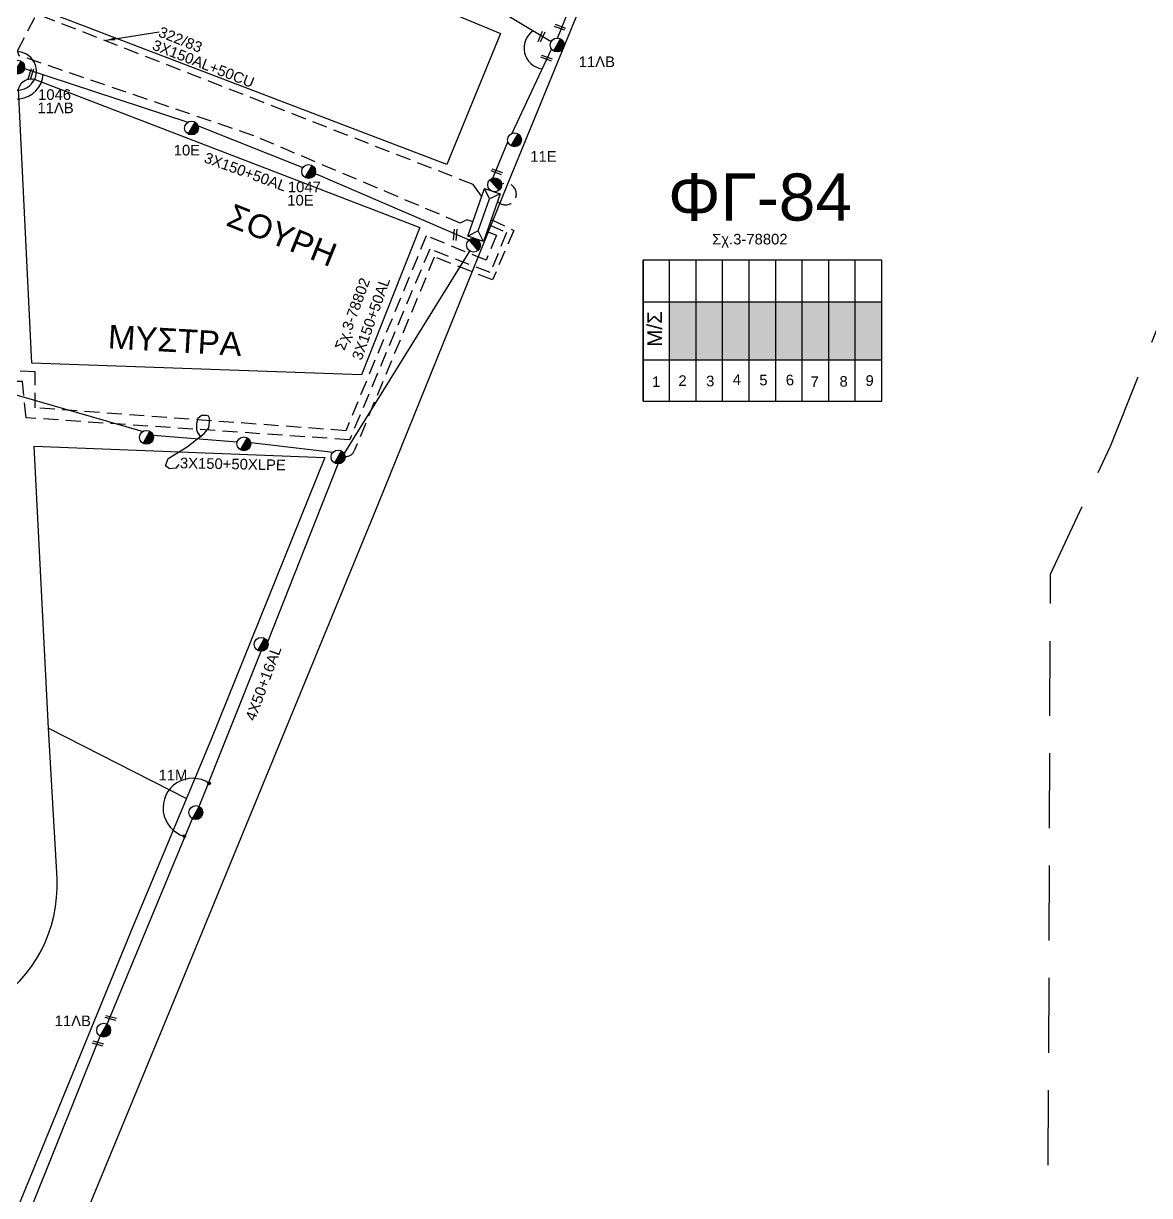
# Model space of a CAD drawing. Header units: millimetres. Extents: x 875 to 3140, y 727 to 1775.
# Drawn here: x 1198.1 to 1389.2, y 1391.2 to 1590.1 of the extents above; entities that cross this region are included whole.
import ezdxf
from ezdxf.enums import TextEntityAlignment as Align

# ---------------------------------------------------------------- set-up
doc = ezdxf.new("R2010")
doc.units = ezdxf.units.MM
doc.linetypes.add('DASHED', pattern=[19.05, 12.7, -6.35])
for name, color, linetype in [('Ασφαλειοκιβώτια Χ.Τ 9 αναχωρήσεων', 7, 'Continuous'), ('Γέφυρες Εναερίου Δικτύου', 7, 'Continuous'), ('Γυμνά εναέρια ΧΤ και ΦΟΠ (3Φ)   4x50+16AL', 7, 'Continuous'), ('Επιγραφές - Σχήματα', 7, 'Continuous'), ('Καλώδια ΧΤ   3x150+50AL', 7, 'DASHED'), ('Καλώδια ΧΤ   3x150+50AL XLPE', 7, 'DASHED'), ('Καλώδια ΧΤ   3x150AL+50CU', 7, 'DASHED'), ('Μηχανική τομή', 7, 'Continuous'), ('Στύλος ΦΜ', 7, 'Continuous'), ('Στύλος ΦΜ @ 1', 7, 'Continuous'), ('Συνδέσεις', 7, 'Continuous'), ('Υποσταθμός εναέριος 2 στύλων', 7, 'Continuous'), ('Υποσταθμός πόλεως', 7, 'Continuous'), ('Υπόβαθρο ΔΕΗ', 7, 'Continuous')]:
    doc.layers.add(name, color=color, linetype=linetype)
doc.styles.add('ar', font='arial.ttf')
doc.styles.get("Standard").update_dxf_attribs({"font": 'arial.ttf'})
doc.linetypes.add('SYN_LINE', pattern='A,0.5,-0.0001,["/\\/\\/\\/",Standard,S=0.1,R=0,X=0,Y=-0.05],-0.25', length=0.7501)
doc.dimstyles.new('ISO-25', dxfattribs={"dimtxt": 2.5, "dimasz": 2.5, "dimexe": 1.25, "dimexo": 0.625, "dimtad": 1, "dimtxsty": 'Standard', "dimcen": 2.5, "dimadec": 0, "dimazin": 0, "dimtfac": 1, "dimtmove": 0, "dimatfit": 3, "dimfxl": 1, "dimarcsym": 0})

# ---------------------------------------------------------------- blocks, each defined once
blk = doc.blocks.new('ΥΠΑΡΧΩΝ ΤΣΙΜΕΝΤΕΝΙΟΣ ΣΤΥΛΟΣ')
at = {"layer": 'Στύλος ΦΜ'}
blk.add_hatch(color=256, dxfattribs=at).paths.add_polyline_path([(-1.29, -2.28, 0.574793), (2.62, 0, 0.268822), (1.3, 2.27)])
blk.add_line((-1.29, -2.28), (1.3, 2.27), dxfattribs=at)
blk.add_circle((0, 0), 2.62, dxfattribs=at)
at = {"layer": 'Στύλος ΦΜ', "flags": 4}
for tag, p in [('ΑΡΙΘΜΟΣ', (-4.68, 8.05)), ('ΤΥΠΟΣ', (-4.91, 3.03))]:
    blk.add_attdef(tag, p, '', height=4, dxfattribs=at)
blk = doc.blocks.new('ΥΠΟΣΤΑΘΜΟΣ ΕΝΑΕΡΙΟΣ ΕΠΙ 2 ΣΤΥΛΩΝ')
at = {"layer": 'Υποσταθμός εναέριος 2 στύλων', "linetype": 'Continuous'}
for points in [[(-11.97, -2.11, 0.574793), (-8.45, -0.07, 0.268822), (-9.64, 1.98)], [(9.68, -2.15, 0.574793), (13.19, -0.1, 0.268822), (12.01, 1.95)]]:
    blk.add_hatch(color=256, dxfattribs=at).paths.add_polyline_path(points)
for p, q in [((-11.97, -2.11), (-9.64, 1.98)), ((9.68, -2.15), (12.01, 1.95))]:
    blk.add_line(p, q, dxfattribs=at)
for centre in [(-10.81, -0.07), (10.84, -0.1)]:
    blk.add_circle(centre, 2.36, dxfattribs=at)
at = {"layer": 'Υποσταθμός πόλεως', "linetype": 'Continuous', "ltscale": 40}
blk.add_lwpolyline([(-8.57, 2.82), (8.57, 2.82), (8.57, -2.82), (-8.57, -2.82)], close=True, dxfattribs=at)
for points in [[(-5.75, 0), (-8.57, 2.82)], [(-8.57, -2.82), (-5.75, 0)], [(-5.75, 0), (5.75, 0)], [(5.75, 0), (8.57, 2.82)], [(8.57, -2.82), (5.75, 0)]]:
    blk.add_lwpolyline(points, dxfattribs=at)
at = {"layer": 'Υποσταθμός εναέριος 2 στύλων', "ltscale": 40, "flags": 1}
for tag, p in [('ΜΕΤΑΣΧΗΜΑΤΙΣΜΟΣ', (14.09, 2.51)), ('ΙΣΧΥΣ', (14.07, -0.28)), ('ΑΡΙΘΜΟΣ', (14.19, -3))]:
    blk.add_attdef(tag, p, '', height=1.8, dxfattribs=at)
blk = doc.blocks.new('ΑΣΦΑΛΕΙΟΚΙΒΩΤΙΟ ΥΠΟΣΤΑΘΜΟΥ 9 ΑΝΑΧΩΡΗΣΕΩΝ')
at = {"layer": 'Ασφαλειοκιβώτια Χ.Τ 9 αναχωρήσεων', "ltscale": 40}
for p, q in [((-23.8, 40.36), (24.02, 40.36)), ((-9.72, 40.36), (-9.72, -40.64)), ((9.94, 40.36), (9.94, -40.64)), ((-23.8, 31.36), (24.02, 31.36)), ((-23.8, 22.36), (24.02, 22.36)), ((-23.8, 13.36), (24.02, 13.36)), ((-23.8, 4.36), (24.02, 4.36)), ((-23.8, -4.64), (24.02, -4.64)), ((-23.8, -13.64), (24.02, -13.64)), ((-23.8, -22.64), (24.02, -22.64)), ((-23.8, -31.64), (24.02, -31.64))]:
    blk.add_line(p, q, dxfattribs=at)
at = {"layer": 'Ασφαλειοκιβώτια Χ.Τ 9 αναχωρήσεων'}
blk.add_lwpolyline([(-23.8, -40.64), (24.02, -40.64), (24.02, 40.36), (-23.8, 40.36)], close=True, dxfattribs=at)
for s, rotation, p in [('1', 270, (-18.96, 37.31)), ('2', 270, (-18.6, 28.38)), ('3', 270, (-18.74, 18.97)), ('4', 270, (-18.26, 9.95)), ('5', 270, (-18.42, 0.93)), ('6', 274.9707, (-18.52, -8.21)), ('7', 270, (-19, -16.47)), ('8', 270, (-18.86, -26.29)), ('9', 266.863, (-18.5, -35))]:
    blk.add_text(s, height=3.6, rotation=rotation, dxfattribs=at).set_placement(p)
at = {"layer": 'Ασφαλειοκιβώτια Χ.Τ 9 αναχωρήσεων', "ltscale": 40}
for tag, height, p in [('ΟΝΟΜΑ', 5, (-0.16, 44.31)), ('ΚΕΙΜΕΝΟ 1', 2, (17.06, 35.59)), ('ΚΕΙΜΕΝΟ 2', 2, (17.06, 26.88)), ('ΚΕΙΜΕΝΟ 3', 2, (17.06, 17.69)), ('ΚΕΙΜΕΝΟ 4', 2, (17.06, 8.71)), ('ΚΕΙΜΕΝΟ 5', 2, (17.06, -0.13)), ('ΚΕΙΜΕΝΟ 6', 2, (17.06, -9.05)), ('ΚΕΙΜΕΝΟ 7', 2, (17.06, -18.13)), ('ΚΕΙΜΕΝΟ 8', 2, (17.06, -26.85)), ('ΚΕΙΜΕΝΟ 9', 2, (17.06, -35.99)), ('ΣΧ', 2, (-0.1, -42.64))]:
    blk.add_attdef(tag, text='', height=height, dxfattribs=at).set_placement(p, align=Align.MIDDLE_CENTER)
blk = doc.blocks.new('ΜΗΧΑΝΙΚΗ ΤΟΜΗ')
at = {"layer": 'Μηχανική τομή', "ltscale": 40}
for p, q in [((-1.89, 0.78), (1.89, 0.78)), ((1.89, 0), (-1.89, 0))]:
    blk.add_line(p, q, dxfattribs=at)
blk = doc.blocks.new('_ΣΥΝΔΕΣΗ')
at = {"layer": 'Συνδέσεις', "linetype": 'SYN_LINE', "ltscale": 40}
blk.add_hatch(color=256, dxfattribs=at).paths.add_polyline_path([(0.5, -0.01, 1), (-0.5, -0.01, 1)])
at = {"layer": 'Συνδέσεις'}
blk.add_circle((0, -0.01), 0.5, dxfattribs=at)

msp = doc.modelspace()

# ---------------------------------------------------------------- hatches: boundary and pattern name
at = {"layer": 'Ασφαλειοκιβώτια Χ.Τ 9 αναχωρήσεων', "ltscale": 20}
for color, points in [(1, [(1307.75, 1542.88), (1307.75, 1533.05), (1312.25, 1533.05), (1312.25, 1542.88)]), (62, [(1312.25, 1542.88), (1312.25, 1533.05), (1316.75, 1533.05), (1316.75, 1542.88)]), (27, [(1316.75, 1542.88), (1316.75, 1533.05), (1321.25, 1533.05), (1321.25, 1542.88)]), (5, [(1321.25, 1542.88), (1321.25, 1533.05), (1325.75, 1533.05), (1325.75, 1542.88)]), (6, [(1325.75, 1542.88), (1325.75, 1533.05), (1330.25, 1533.05), (1330.25, 1542.88)]), (173, [(1330.25, 1542.88), (1330.25, 1533.05), (1334.75, 1533.05), (1334.75, 1542.88)]), (133, [(1334.75, 1542.88), (1334.75, 1533.05), (1339.25, 1533.05), (1339.25, 1542.88)]), (85, [(1339.25, 1542.88), (1339.25, 1533.05), (1343.75, 1533.05), (1343.75, 1542.88)])]:
    msp.add_hatch(color=color, dxfattribs=at).paths.add_polyline_path(points)

# ---------------------------------------------------------------- linework, layer by layer
at = {"layer": 'Γέφυρες Εναερίου Δικτύου', "color": 1, "linetype": 'DASHED'}
msp.add_lwpolyline([(1528.77, 751.44), (1503.27, 813.82), (1437.9, 965.53), (1398.35, 1131.15), (1371.73, 1320.22), (1372.38, 1496.64), (1382.55, 1518.36), (1430.78, 1639.44), (1474.83, 1755)], dxfattribs=at)
at = {"layer": 'Γυμνά εναέρια ΧΤ και ΦΟΠ (3Φ)   4x50+16AL', "color": 27}
msp.add_lwpolyline([(1288.73, 1587.63), (1300.86, 1617.39)], dxfattribs=at)
at = {"layer": 'Γυμνά εναέρια ΧΤ και ΦΟΠ (3Φ)   4x50+16AL', "color": 1}
for points in [[(1259.48, 1603.93), (1287.65, 1587.03)], [(1281.04, 1571.47), (1287.74, 1585.73)], [(1277.76, 1563.84), (1280.34, 1570.03)]]:
    msp.add_lwpolyline(points, dxfattribs=at)
at = {"layer": 'Γυμνά εναέρια ΧΤ και ΦΟΠ (3Φ)   4x50+16AL', "color": 133}
for points in [[(1198.31, 1582.49), (1226.02, 1573.34)], [(1227.77, 1572.76), (1245.55, 1565.66)], [(1247.64, 1564.64), (1273.73, 1553.38)]]:
    msp.add_lwpolyline(points, dxfattribs=at)
at = {"layer": 'Γυμνά εναέρια ΧΤ και ΦΟΠ (3Φ)   4x50+16AL', "color": 85}
for points in [[(1252.57, 1517.07), (1273.89, 1551.49)], [(1239.57, 1485.16), (1251.55, 1515.38)], [(1227.96, 1457.23), (1238.49, 1483.59)], [(1212.33, 1420.31), (1226.79, 1455.19)], [(1199.69, 1389.64), (1211.17, 1418.26)]]:
    msp.add_lwpolyline(points, dxfattribs=at)
at = {"layer": 'Γυμνά εναέρια ΧΤ και ΦΟΠ (3Φ)   4x50+16AL', "color": 6}
for points in [[(1191.5, 1528.61), (1218.43, 1520.9)], [(1220.13, 1520.26), (1234.42, 1519.12)], [(1236.7, 1519.01), (1250.67, 1517.38)]]:
    msp.add_lwpolyline(points, dxfattribs=at)
at = {"layer": 'Γυμνά εναέρια ΧΤ και ΦΟΠ (3Φ)   4x50+16AL', "color": 1, "linetype": 'DASHED', "ltscale": 0.2}
msp.add_arc((1279.94, 1561.16), 1.83, 220.8509, 112.3482, dxfattribs=at)
at = {"layer": 'Επιγραφές - Σχήματα', "ltscale": 20}
msp.add_lwpolyline([(1224.5, 1515.28), (1223.99, 1514.65), (1222.91, 1514.52), (1222.22, 1515.03), (1222.66, 1516.29), (1225.89, 1518.26), (1228.81, 1520.54), (1229.57, 1521.49), (1229.7, 1522.5), (1229.7, 1523.01), (1229.57, 1523.45), (1229.19, 1523.58), (1228.36, 1523.58), (1227.67, 1523.01), (1227.48, 1522.19), (1227.48, 1521.24), (1227.67, 1520.73), (1227.92, 1520.28), (1228.36, 1519.97)], dxfattribs=at)
msp.add_arc((1226.83, 1457.02), 5.01, 55.9095, 253.812, dxfattribs=at)
at = {"layer": 'Καλώδια ΧΤ   3x150+50AL', "color": 62, "ltscale": 0.2}
msp.add_lwpolyline([(1274.35, 1556.45), (1273.33, 1556.76), (1272.21, 1556.24), (1237.2, 1571.05), (1197.42, 1584.64), (1197.14, 1585.46), (1212.43, 1615.12), (1212.43, 1615.12), (1212.43, 1615.12), (1212.43, 1615.12), (1212.43, 1615.12), (1204.55, 1618.65, -0.293823), (1203.63, 1620.05, -2.382889)], format="xyb", dxfattribs=at)
at = {"layer": 'Καλώδια ΧΤ   3x150+50AL', "color": 5, "ltscale": 0.2}
msp.add_lwpolyline([(1277.15, 1555.91), (1280.1, 1554.62), (1277.33, 1547.83), (1267.06, 1551.82), (1253.47, 1519.47), (1198.59, 1523.2), (1197.98, 1529.34), (1191.86, 1529.32)], dxfattribs=at)
at = {"layer": 'Καλώδια ΧΤ   3x150+50AL', "color": 6, "ltscale": 0.2}
msp.add_lwpolyline([(1277.48, 1556.86), (1281.33, 1554.97), (1277.72, 1546.6), (1267.84, 1550.48), (1254.25, 1517.58, -0.329525), (1252.69, 1516.64, -6.583837)], format="xyb", dxfattribs=at)
at = {"layer": 'Καλώδια ΧΤ   3x150+50AL', "color": 27, "ltscale": 0.2}
msp.add_lwpolyline([(1276.75, 1554.78), (1278.39, 1554.2), (1276.61, 1549.92), (1266.48, 1554.09), (1252.83, 1521), (1200.12, 1524.91), (1200.12, 1531.01), (1168.4, 1532.32), (1155.05, 1537.89), (1152.82, 1536.69), (1150.1, 1537.73)], dxfattribs=at)
at = {"layer": 'Καλώδια ΧΤ   3x150AL+50CU', "color": 173, "ltscale": 0.2}
msp.add_lwpolyline([(1275.87, 1560.8), (1274.44, 1562.78), (1190.68, 1595.52, -0.604462), (1190.39, 1598.1), (1195.79, 1607.86), (1197.96, 1612.01)], format="xyb", dxfattribs=at)
at = {"layer": 'Καλώδια ΧΤ   3x150AL+50CU', "color": 0, "linetype": 'Continuous', "ltscale": 0.2}
for centre, radius, start, end in [((1286.64, 1585.95), 3.58, 125.0233, 261.1285), ((1197.09, 1582.03), 3.25, 258.1342, 103.7013), ((1196.96, 1581.82), 4.55, 197.0358, 356.3096)]:
    msp.add_arc(centre, radius, start, end, dxfattribs=at)
at = {"layer": 'Υπόβαθρο ΔΕΗ'}
for points in [[(1155.54, 1233.05), (1131.7, 1178.48), (1124.5, 1174.95), (1119.97, 1176.31), (1142.56, 1230.07), (1199.07, 1364.6), (1224.71, 1426.82), (1258.36, 1508.65), (1280.41, 1563.18), (1314.37, 1645.99), (1349.32, 1731.66), (1358.63, 1754.92)], [(1199.96, 1518.36), (1249.27, 1516.48), (1229.91, 1468.52), (1216.63, 1436.74), (1196.7, 1388.03), (1176.2, 1338.27), (1170.3, 1323.19), (1129.94, 1371.08), (1168.59, 1403.02), (1196.7, 1388.03)], [(1202.39, 1470.53), (1199.96, 1518.36)]]:
    msp.add_lwpolyline(points, dxfattribs=at)
msp.add_lwpolyline([(1213.66, 1615.64), (1279.08, 1588.38), (1269.96, 1566.18), (1201.49, 1592.31)], close=True, dxfattribs=at)
msp.add_lwpolyline([(1199.55, 1532.48), (1197.32, 1578.97, -0.459402), (1200.14, 1580.6), (1265.39, 1555.47), (1255.49, 1530.49)], format="xyb", close=True, dxfattribs=at)
msp.add_lwpolyline([(1168.59, 1403.02), (1192.59, 1423.62, 0.272944), (1203.83, 1445.01), (1202.39, 1470.53), (1225.77, 1458.6)], format="xyb", dxfattribs=at)

# ---------------------------------------------------------------- block references
at = {"layer": 'Ασφαλειοκιβώτια Χ.Τ 9 αναχωρήσεων', "xscale": 0.5, "yscale": 0.5, "zscale": 0.5, "rotation": 90}
msp.add_blockref('ΑΣΦΑΛΕΙΟΚΙΒΩΤΙΟ ΥΠΟΣΤΑΘΜΟΥ 9 ΑΝΑΧΩΡΗΣΕΩΝ', (1323.44, 1537.91), dxfattribs=at)
at = {"layer": 'Μηχανική τομή'}
for p, xscale, yscale, zscale, rotation in [((1289.21, 1589.65), 0.5000000000000822, 0.5000000000000822, 0.5000000000000822, 160.1680986186959), ((1285.83, 1587.93), 0.5000000000001511, 0.5000000000001511, 0.5000000000001511, 246.3533395885863), ((1286.94, 1584.41), 0.5000000000000822, 0.5000000000000822, 0.5000000000000822, 160.1680986186959), ((1199.57, 1581.47), 0.5000000000000068, 0.5000000000000068, 0.5000000000000068, 72.1977486850083), ((1278.5, 1565.12), 0.5000000000000822, 0.5000000000000822, 0.5000000000000822, 160.1680986186959), ((1271.18, 1554.27), 0.500000000000105, 0.500000000000105, 0.500000000000105, 265.9730876037964), ((1213, 1421.56), 0.5000000000000059, 0.5000000000000059, 0.5000000000000059, 164.5229313551866), ((1210.8, 1417.23), 0.5000000000000059, 0.5000000000000059, 0.5000000000000059, 164.5229313551866)]:
    msp.add_blockref('ΜΗΧΑΝΙΚΗ ΤΟΜΗ', p, dxfattribs=dict(at, xscale=xscale, yscale=yscale, zscale=zscale, rotation=rotation))
at = {"layer": 'Στύλος ΦΜ @ 1', "ltscale": 40}
ref = msp.add_blockref('ΥΠΑΡΧΩΝ ΤΣΙΜΕΝΤΕΝΙΟΣ ΣΤΥΛΟΣ', (1288.67, 1586.45), dxfattribs=dict(at, xscale=0.4499999999998181, yscale=0.4499999999998181, zscale=0.4499999999998181))
ref.add_attrib('ΤΥΠΟΣ', '11ΛB', (1292.34, 1582.71), dxfattribs={"layer": 'Στύλος ΦΜ', "height": 1.8, "flags": 4})
ref = msp.add_blockref('ΥΠΑΡΧΩΝ ΤΣΙΜΕΝΤΕΝΙΟΣ ΣΤΥΛΟΣ', (1197.15, 1582.69), dxfattribs=dict(at, xscale=0.4499999999998181, yscale=0.4499999999998181, zscale=0.4499999999998181))
ref.add_attrib('ΤΥΠΟΣ', '11ΛB', (1200.51, 1574.88), dxfattribs={"layer": 'Στύλος ΦΜ', "height": 1.8, "flags": 4})
ref.add_attrib('ΑΡΙΘΜΟΣ', '1046', (1200.62, 1577.14), dxfattribs={"layer": 'Στύλος ΦΜ', "height": 1.8, "flags": 4})
ref = msp.add_blockref('ΥΠΑΡΧΩΝ ΤΣΙΜΕΝΤΕΝΙΟΣ ΣΤΥΛΟΣ', (1226.66, 1572.36), dxfattribs=dict(at, xscale=0.4499999999998181, yscale=0.4499999999998181, zscale=0.4499999999998181))
ref.add_attrib('ΤΥΠΟΣ', '10E', (1223.63, 1567.71), dxfattribs={"layer": 'Στύλος ΦΜ', "height": 1.8, "flags": 4})
ref = msp.add_blockref('ΥΠΑΡΧΩΝ ΤΣΙΜΕΝΤΕΝΙΟΣ ΣΤΥΛΟΣ', (1281.46, 1570.37), dxfattribs=dict(at, xscale=0.4499999999998181, yscale=0.4499999999998181, zscale=0.4499999999998181))
ref.add_attrib('ΤΥΠΟΣ', '11E', (1284.11, 1566.65), dxfattribs={"layer": 'Στύλος ΦΜ', "height": 1.8, "flags": 4})
ref = msp.add_blockref('ΥΠΑΡΧΩΝ ΤΣΙΜΕΝΤΕΝΙΟΣ ΣΤΥΛΟΣ', (1246.52, 1565), dxfattribs=dict(at, xscale=0.4499999999998181, yscale=0.4499999999998181, zscale=0.4499999999998181))
ref.add_attrib('ΤΥΠΟΣ', '10E', (1242.9, 1559.21), dxfattribs={"layer": 'Στύλος ΦΜ', "height": 1.8, "flags": 4})
ref.add_attrib('ΑΡΙΘΜΟΣ', '1047', (1243, 1561.48), dxfattribs={"layer": 'Στύλος ΦΜ', "height": 1.8, "flags": 4})
at = {"layer": 'Στύλος ΦΜ @ 1', "ltscale": 40, "xscale": 0.4499999999998181, "yscale": 0.4499999999998181, "zscale": 0.4499999999998181}
for p in [(1219.02, 1519.88), (1235.54, 1518.77), (1251.51, 1516.55), (1238.46, 1484.76)]:
    msp.add_blockref('ΥΠΑΡΧΩΝ ΤΣΙΜΕΝΤΕΝΙΟΣ ΣΤΥΛΟΣ', p, dxfattribs=at)
at = {"layer": 'Στύλος ΦΜ @ 1', "ltscale": 40}
ref = msp.add_blockref('ΥΠΑΡΧΩΝ ΤΣΙΜΕΝΤΕΝΙΟΣ ΣΤΥΛΟΣ', (1227.37, 1456.21), dxfattribs=dict(at, xscale=0.4499999999998181, yscale=0.4499999999998181, zscale=0.4499999999998181))
ref.add_attrib('ΤΥΠΟΣ', '11M', (1221.05, 1461.67), dxfattribs={"layer": 'Στύλος ΦΜ', "height": 1.8, "flags": 4})
ref = msp.add_blockref('ΥΠΑΡΧΩΝ ΤΣΙΜΕΝΤΕΝΙΟΣ ΣΤΥΛΟΣ', (1211.75, 1419.29), dxfattribs=dict(at, xscale=0.4499999999998181, yscale=0.4499999999998181, zscale=0.4499999999998181))
ref.add_attrib('ΤΥΠΟΣ', '11ΛB', (1203.43, 1419.98), dxfattribs={"layer": 'Στύλος ΦΜ', "height": 1.8, "flags": 4})
at = {"layer": 'Συνδέσεις', "xscale": 0.4500000000000455, "yscale": 0.4500000000000455, "zscale": 0.4500000000000455}
for p in [(1229.64, 1461.18), (1225.43, 1452.21)]:
    msp.add_blockref('_ΣΥΝΔΕΣΗ', p, dxfattribs=at)
at = {"layer": 'Υποσταθμός εναέριος 2 στύλων', "xscale": 0.5000000000000177, "yscale": 0.5000000000000177, "zscale": 0.5000000000000177, "rotation": 70.77915152640833}
msp.add_blockref('ΥΠΟΣΤΑΘΜΟΣ ΕΝΑΕΡΙΟΣ ΕΠΙ 2 ΣΤΥΛΩΝ', (1276.25, 1557.61), dxfattribs=at)

# ---------------------------------------------------------------- texts
at = {"layer": 'Γυμνά εναέρια ΧΤ και ΦΟΠ (3Φ)   4x50+16AL', "ltscale": 0.2}
msp.add_text('4X50+16AL', height=1.8, rotation=69.9124, dxfattribs=at).set_placement((1238.83, 1478.15), align=Align.MIDDLE)
at = {"layer": 'Επιγραφές - Σχήματα', "ltscale": 20, "attachment_point": 1, "style": 'ar'}
for s, insert, char_height, width, rotation in [('322/83', (1221.54, 1589.63), 1.8, 19.3816, 338.2018), ('ΣΟΥΡΗ', (1233.79, 1559.63), 4, 39.507, 338.1365), ('Σχ.3-78802', (1250.89, 1535.12), 1.8, 19.3816, 69.8803), ('Μ/Σ', (1303.97, 1535.25), 2.5, 2.4306, 90), ('ΜΥΣΤΡΑ', (1212.62, 1538.99), 4, 39.507, 356.6788)]:
    msp.add_mtext(s, dxfattribs=dict(at, insert=insert, char_height=char_height, width=width, rotation=rotation))
at = {"layer": 'Επιγραφές - Σχήματα', "ltscale": 20, "width": 19.3816, "attachment_point": 1, "style": 'ar'}
for s, insert, char_height in [('ΦΓ-84', (1307.49, 1564.65), 8), ('Σχ.3-78802', (1314.97, 1554.41), 1.8)]:
    msp.add_mtext(s, dxfattribs=dict(at, insert=insert, char_height=char_height))
at = {"layer": 'Καλώδια ΧΤ   3x150+50AL', "ltscale": 0.2}
for rotation, p in [(339.9208, (1235.79, 1564.94)), (70.4982, (1257.09, 1540.01))]:
    msp.add_text('3X150+50AL', height=1.8, rotation=rotation, dxfattribs=at).set_placement(p, align=Align.MIDDLE)
at = {"layer": 'Καλώδια ΧΤ   3x150+50AL XLPE', "ltscale": 20, "insert": (1224.7, 1516.44), "char_height": 1.8, "width": 19.3816, "attachment_point": 1, "rotation": 358.8537, "style": 'ar'}
msp.add_mtext('3Χ150+50XLPE', dxfattribs=at)
at = {"layer": 'Καλώδια ΧΤ   3x150AL+50CU', "ltscale": 0.2}
msp.add_text('3X150AL+50CU', height=1.8, rotation=338.8442, dxfattribs=at).set_placement((1228.67, 1583.28), align=Align.MIDDLE)

# ---------------------------------------------------------------- leaders
at = {"layer": 'Επιγραφές - Σχήματα', "ltscale": 40}
msp.add_leader([(1212.16, 1587.25), (1221.14, 1588.7)], dimstyle='ISO-25', override={"dimasz": 1.5, "dimtad": 0}, dxfattribs=at)

doc.saveas('drawing.dxf')
